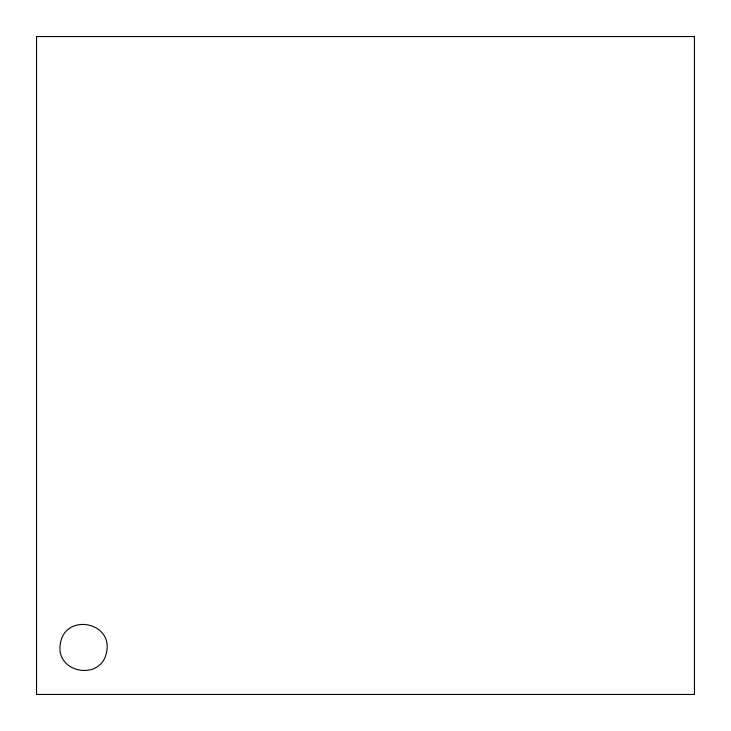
<?xml version="1.0" encoding="UTF-8"?>
<svg xmlns="http://www.w3.org/2000/svg" width="731" height="731" viewBox="0 0 731 731"><rect width="100%" height="100%" fill="white"/><g stroke="black" fill="none" stroke-linecap="round" stroke-linejoin="round"><path stroke-width="1.1" d="M60.399 643.381C54.606 673.406 101.865 681.74 106.68 651.54C112.483 621.514 65.223 613.181 60.399 643.381M694.45 36.55L36.55 36.55L36.55 694.45L694.45 694.45L694.45 36.55"/></g></svg>
